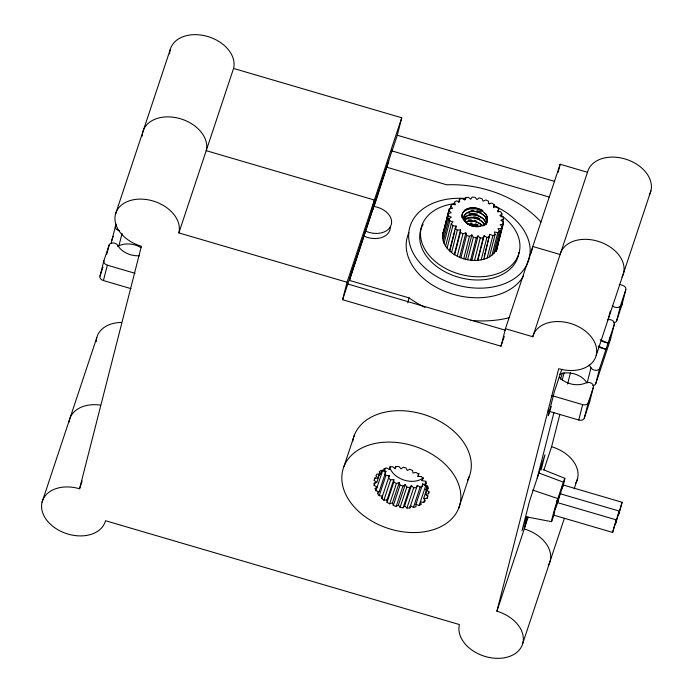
<?xml version="1.0" encoding="UTF-8"?>
<svg xmlns="http://www.w3.org/2000/svg" width="693" height="693" viewBox="0 0 693 693"><rect width="100%" height="100%" fill="white"/><g stroke="black" fill="none" stroke-linecap="round" stroke-linejoin="round"><path stroke-width="1.04" d="M443.018 233.151A28.058 19.837 14.3 0 0 442.61 235.966L442.68 238.149A28.058 19.837 14.3 0 0 443.26 241.069L444.074 243.269A28.058 19.837 14.3 0 0 445.608 246.11L447.106 248.181A28.058 19.837 14.3 0 0 449.497 250.771L451.593 252.581A28.058 19.837 14.3 0 0 454.686 254.755L457.25 256.193A28.058 19.837 14.3 0 0 460.862 257.813L463.721 258.792A28.058 19.837 14.3 0 0 467.619 259.745L470.599 260.204A28.058 19.837 14.3 0 0 474.54 260.447L477.46 260.351A28.058 19.837 14.3 0 0 481.185 259.858L483.861 259.217A28.058 19.837 14.3 0 0 487.153 258.021L489.405 256.878A28.058 19.837 14.3 0 0 492.047 255.059L493.754 253.473A28.058 19.837 14.3 0 0 495.573 251.143L496.612 249.229A28.058 19.837 14.3 0 0 497.513 246.535L497.817 244.404M454.686 254.755L460.403 232.328L460.542 229.894L457.311 230.154A28.058 19.837 14.3 0 1 455.214 228.344L456.176 226.117L452.824 225.753A28.058 19.837 14.3 0 1 451.325 223.683L453.049 221.803L449.792 220.842A28.058 19.837 14.3 0 1 448.977 218.642L451.368 217.221L448.397 215.722A28.058 19.837 14.3 0 1 448.328 213.531L451.23 212.664L448.735 210.715A28.058 19.837 14.3 0 1 449.419 208.68L452.642 208.411L450.788 206.15A28.058 19.837 14.3 0 1 452.165 204.383L455.518 204.738L454.417 202.295A28.058 19.837 14.3 0 1 456.41 200.918L459.684 201.871L459.398 199.402A28.058 19.837 14.3 0 1 461.885 198.501L464.864 199.991L465.419 197.652A28.058 19.837 14.3 0 1 468.243 197.28L470.738 199.22L472.106 197.15A28.058 19.837 14.3 0 1 475.086 197.332L476.949 199.601L479.028 197.938A28.058 19.837 14.3 0 1 481.973 198.666L483.09 201.109L485.758 199.956A28.058 19.837 14.3 0 1 488.487 201.178L488.782 203.655L491.874 203.084A28.058 19.837 14.3 0 1 494.222 204.73L493.667 207.068L496.985 207.12A28.058 19.837 14.3 0 1 498.795 209.078L498.016 212.136M483.861 259.217L489.717 234.364L492.87 235.594A28.058 19.837 14.3 0 0 495.123 234.451L494.43 231.973L497.765 232.631A28.058 19.837 14.3 0 0 499.471 231.046L497.972 228.673L501.29 228.716A28.058 19.837 14.3 0 0 502.33 226.802L500.138 224.679L503.231 224.108A28.058 19.837 14.3 0 0 503.534 221.977L500.779 220.244L503.447 219.083A28.058 19.837 14.3 0 0 503.005 216.874L499.861 215.636L501.94 213.972A28.058 19.837 14.3 0 0 500.779 211.815L497.444 211.148L498.795 209.078M619.213 511.07L615.531 523.639L619.213 511.07L560.022 493.711L559.727 495.278L562.248 486.703L562.95 484.909L622.132 502.278L618.477 514.83L622.141 502.278M616.294 519.871L612.603 532.432L616.294 519.871L557.103 502.503L556.929 503.534M427.217 489.284L425.528 494.36L428.517 493.762A28.058 19.811 18.4 0 0 428.681 491.588L425.866 489.838L428.404 488.652A28.058 19.811 18.4 0 0 427.824 486.399L424.662 485.152L426.585 483.445A28.058 19.811 18.4 0 0 425.303 481.263L421.994 480.604L423.18 478.491A28.058 19.811 18.4 0 0 421.275 476.507L418.018 476.472L418.407 474.081A28.058 19.811 18.4 0 0 415.999 472.418L413.002 473.016L412.552 470.495A28.058 19.811 18.4 0 0 409.797 469.265L407.25 470.452L406.003 467.974A28.058 19.811 18.4 0 0 403.057 467.247L401.126 468.953L399.151 466.658A28.058 19.811 18.4 0 0 396.223 466.484L395.019 468.598L392.437 466.632A28.058 19.811 18.4 0 0 389.7 467.03L389.31 469.412L386.287 467.914A28.058 19.811 18.4 0 0 383.913 468.84L384.346 471.353L381.081 470.4A28.058 19.811 18.4 0 0 379.218 471.812L380.457 474.298L377.148 473.951A28.058 19.811 18.4 0 0 375.909 475.753L377.884 478.049L379.236 473.986M559.268 497.245L559.554 495.937L559.294 497.098M556.444 505.518L556.8 504.08L556.427 505.492M562.569 486.798L562.959 484.927M131.038 288.66L103.43 280.552A4.678 3.309 14.3 0 1 99.991 276.1L103.907 260.724L109.13 245.01A4.678 3.309 14.3 0 1 113.193 242.931A4.678 3.309 14.3 0 1 117.827 245.495A18.702 13.228 14.3 0 0 139.622 255.717M106.783 254.236L109.13 245.01M111.651 243.503A4.678 3.309 14.3 0 1 111.478 241.545L116.06 224.177M103.43 280.552L107.346 265.176A4.678 3.309 14.3 0 1 103.907 260.724M117.463 246.214A4.678 3.309 14.3 0 0 118.927 245.798L122.063 233.489M564.371 518.295L522.834 643.165A33.065 23.354 18.4 0 1 485.351 656.522A33.065 23.354 18.4 0 1 459.416 624.558L105.501 520.72A33.065 23.354 18.4 0 1 68.018 534.078A33.065 23.354 18.4 0 1 42.082 502.113A33.065 23.354 18.4 0 1 79.565 488.764L141.381 246.258A33.065 23.354 18.4 0 1 115.454 214.293L170.149 49.835M504.279 336.365L501.013 346.188L342.593 299.705L347.037 282.242L401.741 117.784L233.567 68.442A33.065 23.354 18.4 0 0 204.885 35.767A33.065 23.354 18.4 0 0 169.629 53.855M342.593 299.705L392.437 149.515L392.065 150.953L549.454 197.124M424.956 307.415A93.52 66.13 14.3 0 1 409.061 297.903L349.497 280.431L351.134 274.021L388.747 160.923L374.073 206.54M349.497 280.431L373.709 206.445A18.702 13.228 14.3 0 1 391.138 225.069A18.702 13.228 14.3 0 1 365.514 231.072M370.305 216.034L374.393 200.017L206.219 150.667A33.065 23.354 18.4 0 0 177.538 117.992A33.065 23.354 18.4 0 0 142.282 136.079M372.921 209.52L373.709 206.445M392.065 150.953L397.288 135.248L401.741 117.784M407.805 302.832L409.061 297.903M442.532 235.066L448.735 210.715M442.714 234.953L449.419 208.68M442.61 235.966L448.328 213.531M442.68 238.149L448.397 215.722M450.008 209.208L450.788 206.15M443.26 241.069L448.977 218.642M444.074 243.269L449.792 220.842M453.898 204.331L454.417 202.295M445.608 246.11L451.325 223.683M458.619 202.46L459.398 199.402M447.106 248.181L452.824 225.753M449.497 250.771L455.214 228.344M449.852 250.927L454.859 231.289M455.388 229.218L456.176 226.117M464.899 199.688L465.419 197.652M451.593 252.581L457.311 230.154M454.218 254.703L460.542 229.894M457.25 256.193L462.967 233.766L465.869 232.9L466.58 235.377L460.862 257.813M459.546 257.709L465.869 232.9M463.721 258.792L469.438 236.365L471.838 234.944L473.336 237.318L467.619 259.745M465.514 259.754L471.838 234.944M470.599 260.204L476.316 237.777L478.057 235.897L480.258 238.02A28.058 19.837 14.3 0 0 483.177 237.924L484.147 235.698L486.902 237.43A28.058 19.837 14.3 0 0 489.579 236.789M471.734 260.707L478.057 235.897M474.54 260.447L480.258 238.02M486.131 223.267A11.833 8.853 12.8 0 0 487.118 221.37L487.24 220.894M477.46 260.351L483.177 237.924M477.824 260.507L484.147 235.698M493.442 207.787L494.222 204.73M481.185 259.858L486.902 237.43M484.19 256.064L484.979 252.962M485.507 250.901L487.084 244.698M487.612 242.628L489.717 234.364M487.153 258.021L492.87 235.594M489.405 256.878L495.123 234.451M501.16 217.03L501.94 213.972M492.047 255.059L497.765 232.631M493.754 253.473L499.471 231.046M502.668 222.141L503.447 219.083M495.573 251.143L501.29 228.716M496.119 251.152L503.534 221.977M496.396 250.788L497.132 247.903M496.283 251.342L503.231 224.108M501.013 346.188L505.457 328.725L560.161 164.258L587.482 172.28A33.073 23.354 18.4 0 1 627.841 159.866A33.073 23.354 18.4 0 1 649.324 194.854M530.994 253.629L532.813 246.491L560.126 254.504A33.073 23.354 18.4 0 1 600.493 242.1A33.073 23.354 18.4 0 1 621.976 277.087M558.064 172.479L560.161 164.258M522.834 643.165A33.065 23.354 18.4 0 0 496.898 611.209L558.714 368.702A33.073 23.354 18.4 0 0 596.205 355.344L650.9 190.887M527.382 516.692L524.255 528.976A33.065 23.354 18.4 0 1 548.328 565.384M537.248 478.005L553.984 412.326M562.222 380.015L564.085 372.713M541.086 470.001L544.975 454.755L529.513 501.256L521.994 530.734L526.706 516.58M543.91 469.871L551.602 446.742L559.866 414.345M567.593 384.026L570.521 372.531M587.075 383.151L590.99 367.766A18.702 13.228 14.3 0 0 589.033 365.038M548.068 411.01L578.75 420.01L582.666 404.634A4.678 3.309 14.3 0 0 588.201 402.806L593.425 387.101A4.678 3.309 14.3 0 0 591.346 383.22A4.678 3.309 14.3 0 0 585.975 382.848A18.702 13.228 14.3 0 1 559.225 377.148M608.229 319.291L610.325 311.088M578.75 420.01A4.678 3.309 14.3 0 0 584.277 418.191L588.201 402.806M584.277 418.191L589.5 402.477L593.425 387.101M592.706 385.689A4.678 3.309 14.3 0 0 595.772 383.627L599.688 368.252L614.319 324.272A4.678 3.309 14.3 0 0 612.525 320.564A4.678 3.309 14.3 0 0 607.423 319.794M595.772 383.627L610.403 339.648L614.319 324.272M613.6 322.851A4.678 3.309 14.3 0 0 616.666 320.798L620.59 305.422L625.814 289.709A4.678 3.309 14.3 0 0 622.375 285.256L619.308 284.355M616.666 320.798L621.89 305.093L625.814 289.709M443.052 233.021L443.702 231.107M562.395 487.474L561.962 489.059M556.999 503.309L560.039 493.762M556.081 506.765L555.821 507.674M558.879 498.423L558.61 499.35M561.72 489.916L561.46 490.809M555.275 509.554L555.414 509.078M558.203 500.753L557.787 502.122M560.94 492.584L560.55 493.858M554.729 511.356L554.339 512.569M99.991 276.1L102.928 267.264M111.478 241.545L113.184 236.426M42.082 502.113L96.786 337.656M79.565 488.764L82.129 481.055M347.037 282.242L178.863 232.9L233.567 68.442M343.971 466.458L354.418 435.039M379.816 473.241L376.775 482.389L374.203 480.422L375.216 477.373M384.294 470.885L385.923 471.361L379.166 491.683L375.901 490.722A28.058 19.811 18.4 0 1 374.965 488.487L377.217 487.023L374.203 485.516L375.216 482.467M380.457 474.298L381.808 470.235M375.901 490.722L382.96 469.759M384.346 471.353L385.36 468.312M384.858 473.995A28.058 19.811 18.4 0 0 385.958 475.389L389.275 475.745L388.478 478.014A28.058 19.811 18.4 0 0 390.653 479.851L393.806 479.565L387.041 499.887L383.896 500.164A28.058 19.811 18.4 0 1 381.722 498.328L382.519 496.058L379.201 495.712A28.058 19.811 18.4 0 1 377.598 493.607L378.274 491.58M379.201 495.712L385.958 475.389M389.31 469.412L390.324 466.372M381.722 498.328L389.275 475.745M383.896 500.164L390.653 479.851M395.019 468.598L395.694 466.562M393.832 482.042A28.058 19.811 18.4 0 0 396.439 483.489L399.229 482.597L392.472 502.919L389.683 503.811A28.058 19.811 18.4 0 1 387.075 502.356L393.832 482.042L393.806 479.565M389.683 503.811L396.439 483.489M422.739 486.425A28.058 19.811 18.4 0 1 420.157 487.092L417.333 485.343L416.536 487.612A28.058 19.811 18.4 0 1 413.678 487.725L411.382 485.585L409.797 487.5A28.058 19.811 18.4 0 1 406.843 487.058L405.214 484.65L398.458 504.963L396.197 506.418A28.058 19.811 18.4 0 1 393.329 505.431L400.086 485.117L399.229 482.597M396.197 506.418L402.954 486.096L405.214 484.65M411.382 485.585L404.617 505.899L403.04 507.822A28.058 19.811 18.4 0 1 400.086 507.371L406.843 487.058M403.04 507.822L409.797 487.5M415.956 504.27L419.126 505.518L425.883 485.195L422.713 483.957L415.956 504.27L415.982 506.748A28.058 19.811 18.4 0 1 413.4 507.415L410.577 505.665L409.771 507.934A28.058 19.811 18.4 0 1 406.912 508.047L413.678 487.725M418.018 476.472L419.031 473.423M409.771 507.934L417.333 485.343M421.994 480.604L423.007 477.555M413.4 507.415L420.157 487.092M424.662 485.152L426.013 481.089M425.866 489.838L427.217 485.776M419.126 505.518A28.058 19.811 18.4 0 0 421.266 504.331L420.417 501.81L423.726 502.468A28.058 19.811 18.4 0 0 425.294 500.848L423.674 498.44L427.39 487.266M423.726 502.468L424.74 499.419M423.674 498.44L426.931 498.466L427.945 495.417M428.517 493.762L429.192 491.727M458.705 508.203A61.071 43.131 18.4 0 0 386.408 442.134A61.071 43.131 18.4 0 0 358.896 511.651A61.071 43.131 18.4 0 0 458.705 508.203L469.152 476.784M505.457 328.725L532.778 336.737L587.482 172.28M561.824 369.23L554.409 391.528L548.232 415.739L551.264 406.618M560.368 379.253L562.387 373.172M496.898 611.209L528.239 516.987M554.028 514.734L552.997 517.818A14.025 0.502 -73.6 0 1 552.312 517.628A14.025 0.502 -73.6 0 1 557.9 498.588L563.366 482.163L538.392 472.825M574.159 488.86L577.538 478.707M554.01 513.574L553.412 515.064L612.595 532.415M556.834 505.076L556.661 505.569M559.58 496.777L559.39 497.279M557.103 502.503L553.43 515.055M384.875 472.643L385.923 471.361M377.598 493.607L379.166 491.683M484.771 213.175A11.781 8.333 14.3 0 1 480.535 225.918C473.527 227.772 464.596 224.359 462.153 217.204A14.12 9.988 14.3 0 1 464.639 210.282C470.807 206.193 479.902 207.735 484.771 213.175A11.833 8.775 17.4 0 1 486.503 215.497A11.833 8.879 14.1 0 1 487.11 221.37M464.639 210.282C469.906 206.306 477.503 207.294 482.874 210.551M376.775 482.389L373.986 483.29A28.058 19.811 18.4 0 0 374.203 485.516M377.884 478.049L374.731 478.343A28.058 19.811 18.4 0 0 374.203 480.422M528.438 517.238L551.498 521.664M556.41 500.874L558.463 501.385M397.288 135.248L554.677 181.419M387.118 167.334L446.673 184.806A93.52 66.13 14.3 0 1 540.956 221.985M601.879 341.311L608.047 343.122L600.199 339.752M598.761 347.288L605.959 349.402L598.111 346.032M347.817 284L505.197 330.171M107.346 265.176L134.962 273.276M551.983 395.634L582.666 404.634M532.657 490.064L557.9 498.588M543.087 469.585L564.864 478.317M474.861 224.714L477.416 225.771M404.617 505.899L406.912 508.047M425.528 494.36L427.824 496.509A28.058 19.811 18.4 0 1 426.931 498.466M398.458 504.963L400.086 507.371M392.472 502.919L393.329 505.431M387.041 499.887L387.075 502.356M422.713 483.957L422.73 485.602M352.633 441.588A61.071 43.131 18.4 0 1 425.814 415.124A61.071 43.131 18.4 0 1 467.428 480.422M532.778 336.737A33.073 23.354 18.4 0 1 570.27 323.38A33.073 23.354 18.4 0 1 596.205 355.344M115.454 214.293A33.065 23.354 18.4 0 1 152.936 200.944A33.065 23.354 18.4 0 1 178.863 232.9M69.005 422.271A33.065 23.354 18.4 0 1 100.303 405.102M402.954 486.096A28.058 19.811 18.4 0 1 400.086 485.117M423.042 477.945A19.369 13.678 18.4 0 1 404.712 480.284A19.369 13.678 18.4 0 1 390.038 468.269M551.602 446.742A33.065 23.354 18.4 0 1 575.675 483.151M96.266 341.675A33.065 23.354 18.4 0 1 121.197 322.47M563.366 482.163A14.025 0.502 -73.6 0 1 562.837 486.858M476.316 237.777A28.058 19.837 14.3 0 1 473.336 237.318M469.438 236.365A28.058 19.837 14.3 0 1 466.58 235.377M462.967 233.766A28.058 19.837 14.3 0 1 460.403 232.328M444.1 230.241A28.058 19.837 14.3 0 1 444.551 229.4M480.769 226.316A11.833 8.628 9.8 0 1 468.546 224.272A11.833 8.628 9.8 0 1 464.327 215.384L464.111 216.346A11.833 7.822 14.3 0 0 471.708 225.823M462.179 217.541A14.163 9.503 13 0 1 462.361 213.808A14.163 9.477 14.9 0 1 482.354 211.079M486.391 223.371A11.833 7.822 14.3 0 1 483.61 225.771M486.651 222.548A11.833 8.879 14.1 0 1 486.573 223.458A11.833 7.822 14.8 0 0 478.993 212.578A11.833 7.822 14.8 0 0 464.483 215.358M485.706 218.711A11.833 8.862 15.6 0 1 486.659 222.297M464.215 216.112A11.833 8.784 17.4 0 1 474.991 211.33A11.833 8.784 17.4 0 1 486.114 218.65M464.128 218.382A11.833 8.879 14.1 0 1 476.793 215.298A11.833 8.879 14.1 0 1 485.975 224.324M464.093 217.923A11.833 7.822 14.8 0 1 476.853 215.358A11.833 7.822 14.8 0 1 486.183 224.116M470.971 210.369A14.163 10.525 13.6 0 1 473.865 210.248M476.923 210.62A14.163 10.525 13.6 0 1 481.436 212.171M464.743 220.175A11.833 8.879 14.1 0 1 484.537 225.234M464.076 219.776A11.833 7.822 14.8 0 1 467.992 217.654A11.833 8.004 18 0 1 473.137 217.359M473.146 217.463A11.833 8.255 19.3 0 1 483.177 222.774M483.29 222.73A11.833 8.732 18 0 1 484.138 224.004M484.035 224.03A11.833 8.784 17.3 0 1 484.485 224.913M468.815 213.799A14.163 10.525 13.6 0 1 477.65 214.206M465.661 221.795A11.833 7.822 14.8 0 1 482.38 225.632M473.752 216.77A14.163 10.525 13.6 0 1 479.807 218.572M468.546 224.099A11.833 8.723 18 0 1 478.222 226.455M465.705 222.176A11.833 8.879 14.1 0 1 482.363 226.013M467.636 224.463A11.833 7.822 14.8 0 1 478.135 226.498M468.529 219.984A14.163 10.525 13.6 0 1 471.413 219.854M474.471 220.235A14.163 10.525 13.6 0 1 476.013 220.617M470.599 223.059A14.163 10.525 13.6 0 1 472.115 223.181M475.199 223.822A14.163 10.525 13.6 0 1 478.17 224.982M119.378 230.752A4.678 3.309 14.3 0 1 115.402 226.161M509.104 317.749A93.52 66.13 14.3 0 1 470.833 320.409M118.927 245.798A18.702 13.228 14.3 0 1 140.956 247.618M621.404 302.607A4.678 3.309 14.3 0 1 621.89 305.093M610.1 337.439A4.678 3.309 14.3 0 1 610.403 339.648M589.197 400.277A4.678 3.309 14.3 0 1 589.5 402.477M599.688 368.252A4.678 3.309 14.3 0 1 595.634 370.331A4.678 3.309 14.3 0 1 590.99 367.766M620.59 305.422A4.678 3.309 14.3 0 1 616.865 307.51A4.678 3.309 14.3 0 1 612.205 305.414M390.306 226.88A18.702 13.228 14.3 0 1 364.215 236.192M559.39 374.272A18.702 13.228 14.3 0 1 586.503 382.215M523.587 275.918A61.729 43.65 14.3 0 1 446.916 292.203A61.729 43.65 14.3 0 1 408.905 232.545M493.892 205.665A61.729 43.65 14.3 0 1 512.569 279.747A61.729 43.65 14.3 0 1 413.99 254.574A61.729 43.65 14.3 0 1 465.965 198.536M488.219 203.387A61.729 43.65 14.3 0 1 489.856 203.993M518.953 252.451A50.502 35.707 14.3 0 1 458.125 277.139A50.502 35.707 14.3 0 1 423.076 224.324M501.308 215.532A50.502 35.707 14.3 0 1 502.685 271.491A50.502 35.707 14.3 0 1 427.234 252.936A50.502 35.707 14.3 0 1 453.534 203.785"/></g></svg>
